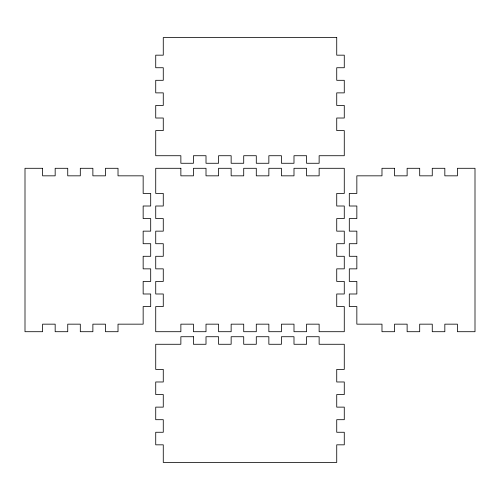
<?xml version="1.0" encoding="UTF-8"?>
<svg xmlns="http://www.w3.org/2000/svg" width="500" height="500" viewBox="0 0 500 500"><rect width="100%" height="100%" fill="white"/><g stroke="black" fill="none" stroke-linecap="round" stroke-linejoin="round"><path stroke-width="0.75" d="M336.731 37.569L163.269 37.569L163.269 55.169L155.725 55.169L155.725 67.737L163.269 67.737L163.269 80.306L155.725 80.306L155.725 92.875L163.269 92.875L163.269 105.45L155.725 105.45L155.725 118.019L163.269 118.019L163.269 130.588L155.725 130.588L155.725 155.725L180.869 155.725L180.869 163.269L193.438 163.269L193.438 155.725L206.006 155.725L206.006 163.269L218.575 163.269L218.575 155.725L231.144 155.725L231.144 163.269L243.713 163.269L243.713 155.725L256.288 155.725L256.288 163.269L268.856 163.269L268.856 155.725L281.425 155.725L281.425 163.269L293.994 163.269L293.994 155.725L306.562 155.725L306.562 163.269L319.131 163.269L319.131 155.725L344.275 155.725L344.275 130.588L336.731 130.588L336.731 118.019L344.275 118.019L344.275 105.45L336.731 105.45L336.731 92.875L344.275 92.875L344.275 80.306L336.731 80.306L336.731 67.737L344.275 67.737L344.275 55.169L336.731 55.169L336.731 37.569M42.6 168.294L25 168.294L25 331.706L42.6 331.706L42.6 324.162L55.169 324.162L55.169 331.706L67.737 331.706L67.737 324.162L80.306 324.162L80.306 331.706L92.875 331.706L92.875 324.162L105.45 324.162L105.45 331.706L118.019 331.706L118.019 324.162L143.156 324.162L143.156 306.562L150.7 306.562L150.7 293.994L143.156 293.994L143.156 281.425L150.7 281.425L150.7 268.856L143.156 268.856L143.156 256.288L150.7 256.288L150.7 243.713L143.156 243.713L143.156 231.144L150.7 231.144L150.7 218.575L143.156 218.575L143.156 206.006L150.7 206.006L150.7 193.438L143.156 193.438L143.156 175.837L118.019 175.837L118.019 168.294L105.45 168.294L105.45 175.837L92.875 175.837L92.875 168.294L80.306 168.294L80.306 175.837L67.737 175.837L67.737 168.294L55.169 168.294L55.169 175.837L42.6 175.837L42.6 168.294M180.869 168.294L155.725 168.294L155.725 193.438L163.269 193.438L163.269 206.006L155.725 206.006L155.725 218.575L163.269 218.575L163.269 231.144L155.725 231.144L155.725 243.713L163.269 243.713L163.269 256.288L155.725 256.288L155.725 268.856L163.269 268.856L163.269 281.425L155.725 281.425L155.725 293.994L163.269 293.994L163.269 306.562L155.725 306.562L155.725 331.706L180.869 331.706L180.869 324.162L193.438 324.162L193.438 331.706L206.006 331.706L206.006 324.162L218.575 324.162L218.575 331.706L231.144 331.706L231.144 324.162L243.713 324.162L243.713 331.706L256.288 331.706L256.288 324.162L268.856 324.162L268.856 331.706L281.425 331.706L281.425 324.162L293.994 324.162L293.994 331.706L306.562 331.706L306.562 324.162L319.131 324.162L319.131 331.706L344.275 331.706L344.275 306.562L336.731 306.562L336.731 293.994L344.275 293.994L344.275 281.425L336.731 281.425L336.731 268.856L344.275 268.856L344.275 256.288L336.731 256.288L336.731 243.713L344.275 243.713L344.275 231.144L336.731 231.144L336.731 218.575L344.275 218.575L344.275 206.006L336.731 206.006L336.731 193.438L344.275 193.438L344.275 168.294L319.131 168.294L319.131 175.837L306.562 175.837L306.562 168.294L293.994 168.294L293.994 175.837L281.425 175.837L281.425 168.294L268.856 168.294L268.856 175.837L256.288 175.837L256.288 168.294L243.713 168.294L243.713 175.837L231.144 175.837L231.144 168.294L218.575 168.294L218.575 175.837L206.006 175.837L206.006 168.294L193.438 168.294L193.438 175.837L180.869 175.837L180.869 168.294M394.55 168.294L381.981 168.294L381.981 175.837L356.844 175.837L356.844 193.438L349.3 193.438L349.3 206.006L356.844 206.006L356.844 218.575L349.3 218.575L349.3 231.144L356.844 231.144L356.844 243.713L349.3 243.713L349.3 256.288L356.844 256.288L356.844 268.856L349.3 268.856L349.3 281.425L356.844 281.425L356.844 293.994L349.3 293.994L349.3 306.562L356.844 306.562L356.844 324.162L381.981 324.162L381.981 331.706L394.55 331.706L394.55 324.162L407.125 324.162L407.125 331.706L419.694 331.706L419.694 324.162L432.262 324.162L432.262 331.706L444.831 331.706L444.831 324.162L457.4 324.162L457.4 331.706L475 331.706L475 168.294L457.4 168.294L457.4 175.837L444.831 175.837L444.831 168.294L432.262 168.294L432.262 175.837L419.694 175.837L419.694 168.294L407.125 168.294L407.125 175.837L394.55 175.837L394.55 168.294M193.438 336.731L180.869 336.731L180.869 344.275L155.725 344.275L155.725 369.412L163.269 369.412L163.269 381.981L155.725 381.981L155.725 394.55L163.269 394.55L163.269 407.125L155.725 407.125L155.725 419.694L163.269 419.694L163.269 432.262L155.725 432.262L155.725 444.831L163.269 444.831L163.269 462.431L336.731 462.431L336.731 444.831L344.275 444.831L344.275 432.262L336.731 432.262L336.731 419.694L344.275 419.694L344.275 407.125L336.731 407.125L336.731 394.55L344.275 394.55L344.275 381.981L336.731 381.981L336.731 369.412L344.275 369.412L344.275 344.275L319.131 344.275L319.131 336.731L306.562 336.731L306.562 344.275L293.994 344.275L293.994 336.731L281.425 336.731L281.425 344.275L268.856 344.275L268.856 336.731L256.288 336.731L256.288 344.275L243.713 344.275L243.713 336.731L231.144 336.731L231.144 344.275L218.575 344.275L218.575 336.731L206.006 336.731L206.006 344.275L193.438 344.275L193.438 336.731"/></g></svg>
